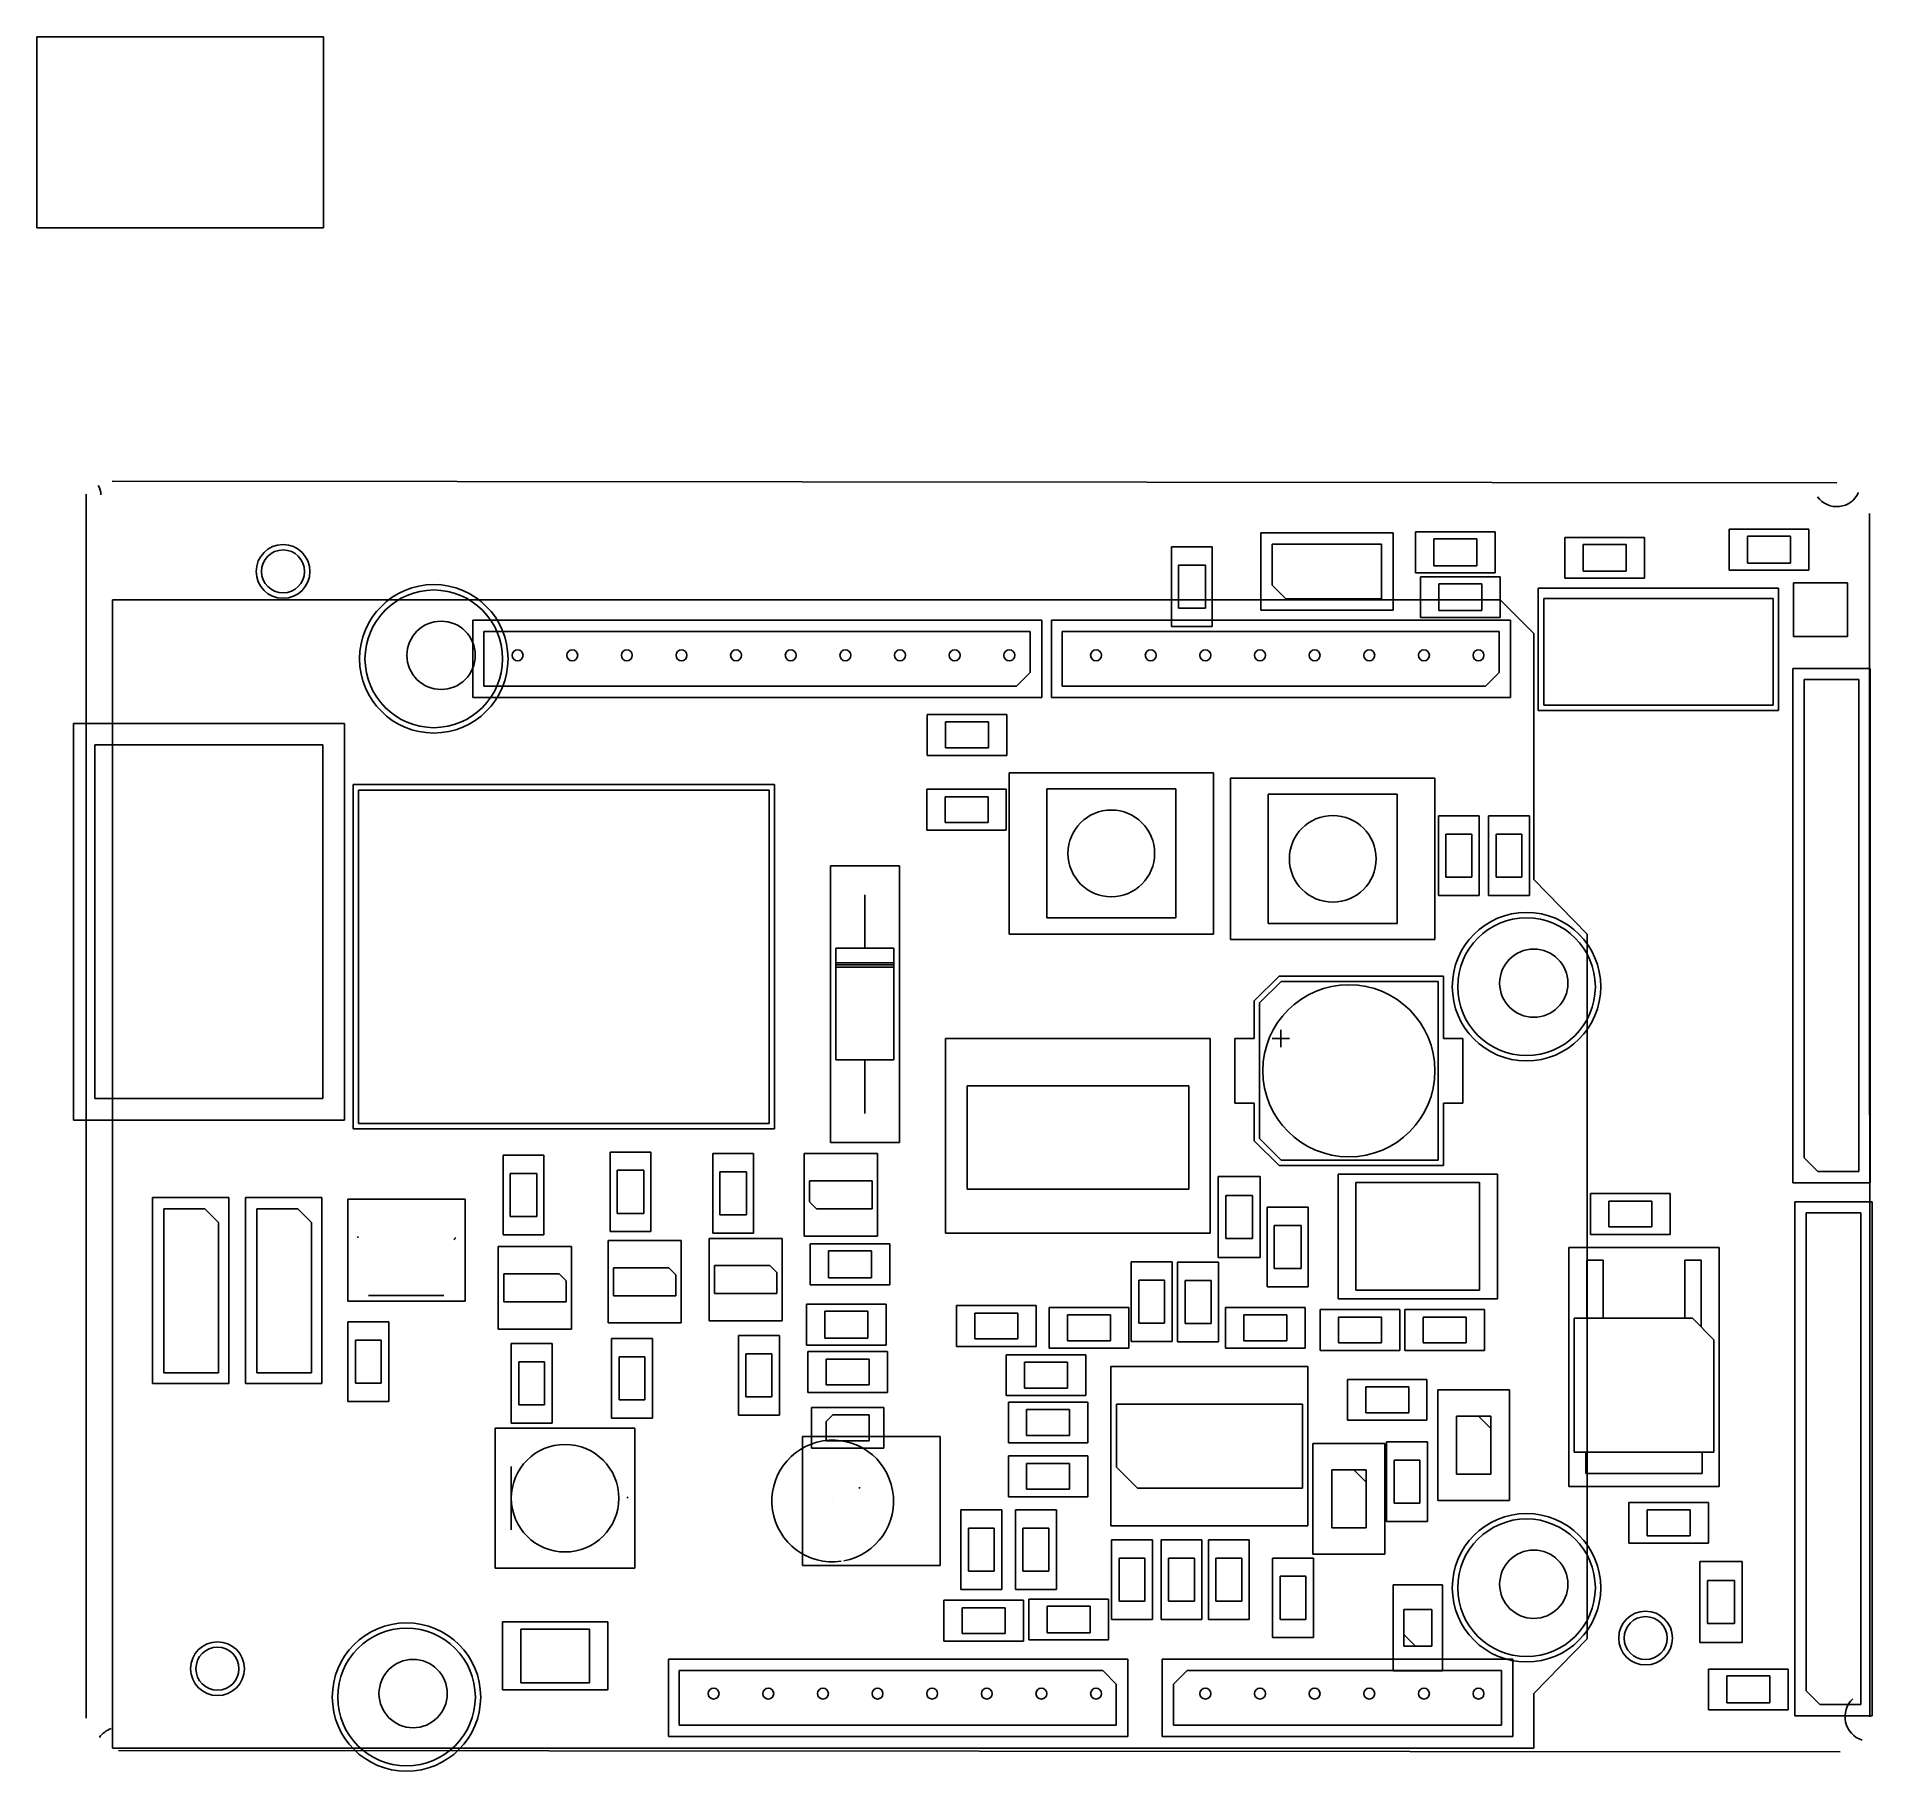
# Model space of a CAD drawing. Header units: metres. Extents: x 34.7 to 120, y -148.9 to -68.3.
import ezdxf

# ---------------------------------------------------------------- set-up
doc = ezdxf.new("R2010")
doc.units = ezdxf.units.M

msp = doc.modelspace()

# ---------------------------------------------------------------- linework, layer by layer
for p, q in [((38.2082, -147.836837), (38.2082, -94.458364)), ((102.713408, -94.458364), (38.2082, -94.458364)), ((104.2782, -96.023156), (102.713408, -94.458364)), ((104.2782, -96.023156), (104.2782, -107.450837)), ((104.2782, -107.450837), (106.7582, -109.990837)), ((106.7582, -109.990837), (106.7582, -142.756837)), ((106.7582, -142.756837), (104.2782, -145.296837)), ((104.2782, -147.836837), (104.2782, -145.296837)), ((104.2782, -147.836837), (38.2082, -147.836837))]:
    msp.add_line(p, q)
for centre, radius in [((53.4782, -97.036837), 1.5875), ((57.0342, -97.036837), 0.254), ((59.5742, -97.036837), 0.254), ((62.1142, -97.036837), 0.254), ((64.6542, -97.036837), 0.254), ((67.1942, -97.036837), 0.254), ((69.7342, -97.036837), 0.254), ((72.2742, -97.036837), 0.254), ((74.8142, -97.036837), 0.254), ((77.3542, -97.036837), 0.254), ((79.8942, -97.036837), 0.254), ((83.9282, -97.036837), 0.254), ((86.4682, -97.036837), 0.254), ((89.0082, -97.036837), 0.254), ((91.5482, -97.036837), 0.254), ((94.0882, -97.036837), 0.254), ((96.6282, -97.036837), 0.254), ((99.1682, -97.036837), 0.254), ((101.7082, -97.036837), 0.254), ((104.2782, -112.276837), 1.5875), ((104.2782, -140.216837), 1.5875), ((52.1782, -145.296837), 1.5875), ((66.1482, -145.296837), 0.254), ((68.6882, -145.296837), 0.254), ((71.2282, -145.296837), 0.254), ((73.7682, -145.296837), 0.254), ((76.3082, -145.296837), 0.254), ((78.8482, -145.296837), 0.254), ((81.3882, -145.296837), 0.254), ((83.9282, -145.296837), 0.254), ((89.0082, -145.296837), 0.254), ((91.5482, -145.296837), 0.254), ((94.0882, -145.296837), 0.254), ((96.6282, -145.296837), 0.254), ((99.1682, -145.296837), 0.254), ((101.7082, -145.296837), 0.254)]:
    msp.add_circle(centre, radius)
at = {"layer": 'BCrtYd', "color": 8}
for p, q in [((34.6782, -68.2826), (48.0132, -68.2826)), ((34.6782, -68.2826), (34.6782, -77.1726)), ((48.0132, -68.2826), (48.0132, -77.1726)), ((34.6782, -77.1726), (48.0132, -77.1726)), ((54.95, -99), (54.95, -95.4)), ((54.95, -95.4), (81.4, -95.4)), ((81.4, -95.4), (81.4, -99)), ((81.85, -99), (81.85, -95.4)), ((81.85, -95.4), (103.2, -95.4)), ((103.2, -95.4), (103.2, -99)), ((116.3132, -121.5568), (116.3132, -97.6568)), ((116.3132, -97.6568), (119.9132, -97.6568)), ((119.9132, -97.6568), (119.9132, -121.5568)), ((81.4, -99), (54.95, -99)), ((103.2, -99), (81.85, -99)), ((119.9132, -121.5568), (116.3132, -121.5568)), ((116.4148, -122.4372), (120.0148, -122.4372)), ((116.4148, -146.3372), (116.4148, -122.4372)), ((120.0148, -122.4372), (120.0148, -146.3372)), ((87, -143.7), (103.3, -143.7)), ((87, -147.3), (87, -143.7)), ((103.3, -143.7), (103.3, -147.3)), ((120.0148, -146.3372), (116.4148, -146.3372)), ((103.3, -147.3), (87, -147.3))]:
    msp.add_line(p, q, dxfattribs=at)
at = {"layer": 'BFab', "color": 6}
for p, q in [((80.87, -95.93), (55.47, -95.93)), ((55.47, -95.93), (55.47, -98.47)), ((80.87, -97.835), (80.87, -95.93)), ((82.35, -95.93), (82.35, -98.47)), ((102.67, -95.93), (82.35, -95.93)), ((102.67, -97.835), (102.67, -95.93)), ((80.235, -98.47), (80.87, -97.835)), ((102.035, -98.47), (102.67, -97.835)), ((55.47, -98.47), (80.235, -98.47)), ((82.35, -98.47), (102.035, -98.47)), ((116.8432, -98.1668), (116.8432, -120.3918)), ((119.3832, -98.1668), (116.8432, -98.1668)), ((119.3832, -121.0268), (119.3832, -98.1668)), ((116.8432, -120.3918), (117.4782, -121.0268)), ((117.4782, -121.0268), (119.3832, -121.0268)), ((116.9448, -122.9472), (116.9448, -145.1722)), ((119.4848, -122.9472), (116.9448, -122.9472)), ((119.4848, -145.8072), (119.4848, -122.9472)), ((88.165, -144.23), (87.53, -144.865)), ((87.53, -144.865), (87.53, -146.77)), ((102.77, -144.23), (88.165, -144.23)), ((102.77, -146.77), (102.77, -144.23)), ((116.9448, -145.1722), (117.5798, -145.8072)), ((117.5798, -145.8072), (119.4848, -145.8072)), ((87.53, -146.77), (102.77, -146.77))]:
    msp.add_line(p, q, dxfattribs=at)
at = {"layer": 'Cmts', "color": 1}
for centre in [(53.14, -97.2), (103.94, -112.44), (103.94, -140.38), (51.87, -145.46)]:
    msp.add_circle(centre, 3.2, dxfattribs=at)
at = {"layer": 'Edge', "color": 2}
for p, q in [((36.9832, -90.6992), (36.9832, -89.5476)), ((118.364, -89.0228), (38.1832, -88.9476)), ((119.898351, -146.374175), (119.8912, -90.4452)), ((36.9832, -146.4476), (36.9832, -90.6992)), ((38.4832, -147.9476), (118.5196, -148))]:
    msp.add_line(p, q, dxfattribs=at)
for centre, radius, start, end in [((36.9832, -89.5476), 0.679493, -2.454027, 35.729173), ((118.364, -89.0228), 1.103408, -143.889235, -23.998035), ((119.898351, -146.374175), 1.149362, -226.844327, -108.324727), ((38.4832, -147.9476), 1.077929, 108.286543, 145.269743)]:
    msp.add_arc(centre, radius, start, end, dxfattribs=at)
at = {"layer": 'FCrtYd', "color": 7}
for p, q in [((98.7848, -91.3028), (102.4848, -91.3028)), ((98.7848, -93.2028), (98.7848, -91.3028)), ((102.4848, -91.3028), (102.4848, -93.2028)), ((113.3676, -91.1716), (117.0676, -91.1716)), ((113.3676, -93.0716), (113.3676, -91.1716)), ((117.0676, -91.1716), (117.0676, -93.0716)), ((87.4332, -95.6976), (87.4332, -91.9976)), ((87.4332, -91.9976), (89.3332, -91.9976)), ((89.3332, -91.9976), (89.3332, -95.6976)), ((91.5908, -91.3418), (91.5908, -94.9418)), ((97.7408, -91.3418), (91.5908, -91.3418)), ((97.7408, -94.9418), (97.7408, -91.3418)), ((105.719, -91.5568), (109.419, -91.5568)), ((105.719, -93.4568), (105.719, -91.5568)), ((109.419, -91.5568), (109.419, -93.4568)), ((102.4848, -93.2028), (98.7848, -93.2028)), ((99.0134, -95.2856), (99.0134, -93.3856)), ((99.0134, -93.3856), (102.7134, -93.3856)), ((102.7134, -93.3856), (102.7134, -95.2856)), ((109.419, -93.4568), (105.719, -93.4568)), ((117.0676, -93.0716), (113.3676, -93.0716)), ((116.3552, -93.6656), (118.8552, -93.6656)), ((116.3552, -93.6656), (116.3552, -96.1656)), ((118.8552, -96.1656), (118.8552, -93.6656)), ((104.4882, -93.9126), (115.6582, -93.9126)), ((104.4882, -99.6026), (104.4882, -93.9126)), ((115.6582, -93.9126), (115.6582, -99.6026)), ((91.5908, -94.9418), (97.7408, -94.9418)), ((102.7134, -95.2856), (99.0134, -95.2856)), ((89.3332, -95.6976), (87.4332, -95.6976)), ((118.8552, -96.1656), (116.3552, -96.1656)), ((76.0772, -101.6864), (76.0772, -99.7864)), ((76.0772, -99.7864), (79.7772, -99.7864)), ((79.7772, -99.7864), (79.7772, -101.6864)), ((115.6582, -99.6026), (104.4882, -99.6026)), ((36.3832, -100.199), (48.9832, -100.199)), ((36.3832, -118.639), (36.3832, -100.199)), ((48.9832, -100.199), (48.9832, -118.639)), ((79.7772, -101.6864), (76.0772, -101.6864)), ((49.3832, -103.0476), (68.9832, -103.0476)), ((49.3832, -119.0476), (49.3832, -103.0476)), ((68.9832, -103.0476), (68.9832, -119.0476)), ((79.886, -102.494), (80.136, -102.494)), ((79.886, -102.744), (79.886, -102.494)), ((79.886, -109.744), (79.886, -102.744)), ((80.136, -102.494), (89.136, -102.494)), ((89.136, -102.494), (89.386, -102.494)), ((89.386, -102.494), (89.386, -102.744)), ((89.386, -102.744), (89.386, -109.744)), ((90.1832, -102.9976), (90.1832, -102.7476)), ((90.1832, -102.7476), (90.4332, -102.7476)), ((90.1832, -109.9976), (90.1832, -102.9976)), ((90.4332, -102.7476), (99.4332, -102.7476)), ((99.4332, -102.7476), (99.6832, -102.7476)), ((99.6832, -102.7476), (99.6832, -102.9976)), ((99.6832, -102.9976), (99.6832, -109.9976)), ((76.055, -105.162), (76.055, -103.262)), ((76.055, -103.262), (79.755, -103.262)), ((79.755, -103.262), (79.755, -105.162)), ((99.8404, -104.4956), (101.7404, -104.4956)), ((99.8404, -108.1956), (99.8404, -104.4956)), ((101.7404, -104.4956), (101.7404, -108.1956)), ((102.174, -104.4998), (104.074, -104.4998)), ((102.174, -108.1998), (102.174, -104.4998)), ((104.074, -104.4998), (104.074, -108.1998)), ((79.755, -105.162), (76.055, -105.162)), ((74.7832, -106.8176), (71.5832, -106.8176)), ((71.5832, -106.8176), (71.5832, -119.6776)), ((74.7832, -119.6776), (74.7832, -106.8176)), ((101.7404, -108.1956), (99.8404, -108.1956)), ((104.074, -108.1998), (102.174, -108.1998)), ((79.886, -109.744), (79.886, -109.994)), ((79.886, -109.994), (80.136, -109.994)), ((89.136, -109.994), (80.136, -109.994)), ((89.136, -109.994), (89.386, -109.994)), ((89.386, -109.994), (89.386, -109.744)), ((90.1832, -109.9976), (90.1832, -110.2476)), ((99.6832, -110.2476), (99.6832, -109.9976)), ((90.1832, -110.2476), (90.4332, -110.2476)), ((99.4332, -110.2476), (90.4332, -110.2476)), ((99.4332, -110.2476), (99.6832, -110.2476)), ((91.2832, -113.0976), (92.4332, -111.9476)), ((92.4332, -111.9476), (100.0832, -111.9476)), ((100.0832, -111.9476), (100.0832, -114.8476)), ((91.2832, -113.0976), (91.2832, -114.8476)), ((76.9332, -114.8476), (89.2332, -114.8476)), ((76.9332, -123.8976), (76.9332, -114.8476)), ((89.2332, -114.8476), (89.2332, -123.8976)), ((90.3832, -114.8476), (90.3832, -117.8476)), ((91.2832, -114.8476), (90.3832, -114.8476)), ((100.0832, -114.8476), (100.9832, -114.8476)), ((100.9832, -114.8476), (100.9832, -117.8476)), ((90.3832, -117.8476), (91.2832, -117.8476)), ((91.2832, -117.8476), (91.2832, -119.5976)), ((100.9832, -117.8476), (100.0832, -117.8476)), ((100.0832, -117.8476), (100.0832, -120.7476)), ((48.9832, -118.639), (36.3832, -118.639)), ((68.9832, -119.0476), (49.3832, -119.0476)), ((56.360628, -123.967469), (56.360628, -120.267469)), ((56.360628, -120.267469), (58.260628, -120.267469)), ((58.260628, -120.267469), (58.260628, -123.967469)), ((61.334, -123.826), (61.334, -120.126)), ((61.334, -120.126), (63.234, -120.126)), ((63.234, -120.126), (63.234, -123.826)), ((66.1092, -123.8928), (66.1092, -120.1928)), ((66.1092, -120.1928), (68.0092, -120.1928)), ((68.0092, -120.1928), (68.0092, -123.8928)), ((70.363, -120.199), (70.363, -124.039)), ((73.763, -120.199), (70.363, -120.199)), ((71.5832, -119.6776), (74.7832, -119.6776)), ((73.763, -124.039), (73.763, -120.199)), ((91.2832, -119.5976), (92.4332, -120.7476)), ((92.4332, -120.7476), (100.0832, -120.7476)), ((95.1832, -121.1476), (102.5832, -121.1476)), ((95.1832, -126.9476), (95.1832, -121.1476)), ((102.5832, -121.1476), (102.5832, -126.9476)), ((89.6032, -125.0276), (89.6032, -121.2676)), ((89.6032, -121.2676), (91.5632, -121.2676)), ((91.5632, -121.2676), (91.5632, -125.0276)), ((40.062, -130.889), (40.062, -122.239)), ((40.062, -122.239), (43.612, -122.239)), ((43.612, -122.239), (43.612, -130.889)), ((44.38, -122.239), (47.93, -122.239)), ((44.38, -130.889), (44.38, -122.239)), ((47.93, -122.239), (47.93, -130.889)), ((49.14, -122.31), (54.6, -122.31)), ((49.14, -122.31), (49.14, -127.05)), ((54.6, -127.05), (54.6, -122.31)), ((91.887, -122.6862), (93.787, -122.6862)), ((91.887, -126.3862), (91.887, -122.6862)), ((93.787, -122.6862), (93.787, -126.3862)), ((106.916, -123.958), (106.916, -122.058)), ((106.916, -122.058), (110.616, -122.058)), ((110.616, -122.058), (110.616, -123.958)), ((59.539, -124.517), (56.139, -124.517)), ((56.139, -124.517), (56.139, -128.357)), ((58.260628, -123.967469), (56.360628, -123.967469)), ((59.539, -128.357), (59.539, -124.517)), ((64.639372, -124.232531), (61.239372, -124.232531)), ((61.239372, -124.232531), (61.239372, -128.072531)), ((63.234, -123.826), (61.334, -123.826)), ((64.639372, -128.072531), (64.639372, -124.232531)), ((65.938372, -124.137531), (65.938372, -127.977531)), ((69.338372, -124.137531), (65.938372, -124.137531)), ((68.0092, -123.8928), (66.1092, -123.8928)), ((69.338372, -127.977531), (69.338372, -124.137531)), ((70.363, -124.039), (73.763, -124.039)), ((70.6332, -124.3976), (74.3332, -124.3976)), ((70.6332, -126.2976), (70.6332, -124.3976)), ((74.3332, -124.3976), (74.3332, -126.2976)), ((89.2332, -123.8976), (76.9332, -123.8976)), ((105.901, -124.57), (105.901, -135.67)), ((112.901, -124.57), (105.901, -124.57)), ((110.616, -123.958), (106.916, -123.958)), ((112.901, -135.67), (112.901, -124.57)), ((85.5624, -128.9352), (85.5624, -125.2352)), ((85.5624, -125.2352), (87.4624, -125.2352)), ((87.4624, -125.2352), (87.4624, -128.9352)), ((87.7214, -125.2516), (89.6214, -125.2516)), ((87.7214, -128.9516), (87.7214, -125.2516)), ((91.5632, -125.0276), (89.6032, -125.0276)), ((89.6214, -125.2516), (89.6214, -128.9516)), ((74.3332, -126.2976), (70.6332, -126.2976)), ((54.6, -127.05), (49.14, -127.05)), ((93.787, -126.3862), (91.887, -126.3862)), ((102.5832, -126.9476), (95.1832, -126.9476)), ((65.938372, -127.977531), (69.338372, -127.977531)), ((70.467, -127.1976), (74.167, -127.1976)), ((70.467, -129.0976), (70.467, -127.1976)), ((74.167, -127.1976), (74.167, -129.0976)), ((77.443008, -127.265), (81.143008, -127.265)), ((77.443008, -129.165), (77.443008, -127.265)), ((81.143008, -127.265), (81.143008, -129.165)), ((81.75001, -127.349999), (85.45001, -127.349999)), ((81.75001, -129.249999), (81.75001, -127.349999)), ((85.45001, -127.349999), (85.45001, -129.249999)), ((89.949994, -129.249999), (89.949994, -127.349999)), ((89.949994, -127.349999), (93.649994, -127.349999)), ((93.649994, -127.349999), (93.649994, -129.249999)), ((94.35001, -127.450001), (98.05001, -127.450001)), ((94.35001, -129.350001), (94.35001, -127.450001)), ((98.05001, -127.450001), (98.05001, -129.350001)), ((98.28, -129.350001), (98.28, -127.450001)), ((98.28, -127.450001), (101.98, -127.450001)), ((101.98, -127.450001), (101.98, -129.350001)), ((49.142, -131.724999), (49.142, -128.024999)), ((49.142, -128.024999), (51.042, -128.024999)), ((51.042, -128.024999), (51.042, -131.724999)), ((56.139, -128.357), (59.539, -128.357)), ((61.239372, -128.072531), (64.639372, -128.072531)), ((61.399001, -132.496001), (61.399001, -128.796001)), ((61.399001, -128.796001), (63.299001, -128.796001)), ((63.299001, -128.796001), (63.299001, -132.496001)), ((67.303, -132.351), (67.303, -128.651)), ((67.303, -128.651), (69.203, -128.651)), ((69.203, -128.651), (69.203, -132.351)), ((56.741629, -129.030469), (58.641629, -129.030469)), ((56.741629, -132.730469), (56.741629, -129.030469)), ((58.641629, -129.030469), (58.641629, -132.730469)), ((74.167, -129.0976), (70.467, -129.0976)), ((70.5332, -129.3976), (74.2332, -129.3976)), ((70.5332, -131.2976), (70.5332, -129.3976)), ((74.2332, -129.3976), (74.2332, -131.2976)), ((81.143008, -129.165), (77.443008, -129.165)), ((79.749989, -129.549999), (83.449989, -129.549999)), ((79.749989, -131.449999), (79.749989, -129.549999)), ((85.45001, -129.249999), (81.75001, -129.249999)), ((83.449989, -129.549999), (83.449989, -131.449999)), ((87.4624, -128.9352), (85.5624, -128.9352)), ((89.6214, -128.9516), (87.7214, -128.9516)), ((93.649994, -129.249999), (89.949994, -129.249999)), ((98.05001, -129.350001), (94.35001, -129.350001)), ((101.98, -129.350001), (98.28, -129.350001)), ((84.62, -130.1), (84.62, -137.5)), ((93.78, -130.1), (84.62, -130.1)), ((93.78, -137.5), (93.78, -130.1)), ((43.612, -130.889), (40.062, -130.889)), ((47.93, -130.889), (44.38, -130.889)), ((74.2332, -131.2976), (70.5332, -131.2976)), ((95.613, -130.694), (99.313, -130.694)), ((95.613, -132.594), (95.613, -130.694)), ((99.313, -130.694), (99.313, -132.594)), ((99.8132, -131.1726), (103.1532, -131.1726)), ((99.8132, -136.3226), (99.8132, -131.1726)), ((103.1532, -131.1726), (103.1532, -136.3226)), ((51.042, -131.724999), (49.142, -131.724999)), ((70.7032, -131.9976), (74.0632, -131.9976)), ((70.7032, -133.8976), (70.7032, -131.9976)), ((74.0632, -131.9976), (74.0632, -133.8976)), ((83.449989, -131.449999), (79.749989, -131.449999)), ((79.849989, -131.75), (83.549989, -131.75)), ((79.849989, -133.65), (79.849989, -131.75)), ((83.549989, -131.75), (83.549989, -133.65)), ((62.486, -132.966), (55.986, -132.966)), ((55.986, -132.966), (55.986, -139.466)), ((58.641629, -132.730469), (56.741629, -132.730469)), ((63.299001, -132.496001), (61.399001, -132.496001)), ((62.486, -139.466), (62.486, -132.966)), ((69.203, -132.351), (67.303, -132.351)), ((99.313, -132.594), (95.613, -132.594)), ((70.2832, -139.3476), (70.2832, -133.3476)), ((70.2832, -133.3476), (76.6832, -133.3476)), ((74.0632, -133.8976), (70.7032, -133.8976)), ((76.6832, -133.3476), (76.6832, -139.3476)), ((83.549989, -133.65), (79.849989, -133.65)), ((94.0132, -138.8226), (94.0132, -133.6726)), ((94.0132, -133.6726), (97.3532, -133.6726)), ((97.3532, -133.6726), (97.3532, -138.8226)), ((97.4332, -133.604), (99.3332, -133.604)), ((97.4332, -137.304), (97.4332, -133.604)), ((99.3332, -133.604), (99.3332, -137.304)), ((79.849989, -134.25), (83.549989, -134.25)), ((79.849989, -136.15), (79.849989, -134.25)), ((83.549989, -134.25), (83.549989, -136.15)), ((105.901, -135.67), (112.901, -135.67)), ((83.549989, -136.15), (79.849989, -136.15)), ((103.1532, -136.3226), (99.8132, -136.3226)), ((108.694, -136.409), (112.394, -136.409)), ((108.694, -138.309), (108.694, -136.409)), ((112.394, -136.409), (112.394, -138.309)), ((77.6408, -136.7536), (79.5408, -136.7536)), ((77.6408, -140.4536), (77.6408, -136.7536)), ((79.5408, -136.7536), (79.5408, -140.4536)), ((80.1808, -140.4536), (80.1808, -136.7536)), ((80.1808, -136.7536), (82.0808, -136.7536)), ((82.0808, -136.7536), (82.0808, -140.4536)), ((99.3332, -137.304), (97.4332, -137.304)), ((84.62, -137.5), (93.78, -137.5)), ((84.650006, -138.150001), (86.550006, -138.150001)), ((84.650006, -141.850001), (84.650006, -138.150001)), ((86.550006, -138.150001), (86.550006, -141.850001)), ((86.95, -138.15), (88.85, -138.15)), ((86.95, -141.85), (86.95, -138.15)), ((88.85, -138.15), (88.85, -141.85)), ((89.149997, -141.850001), (89.149997, -138.150001)), ((89.149997, -138.150001), (91.049997, -138.150001)), ((91.049997, -138.150001), (91.049997, -141.850001)), ((92.1332, -142.6976), (92.1332, -138.9976)), ((92.1332, -138.9976), (94.0332, -138.9976)), ((97.3532, -138.8226), (94.0132, -138.8226)), ((94.0332, -138.9976), (94.0332, -142.6976)), ((112.394, -138.309), (108.694, -138.309)), ((55.986, -139.466), (62.486, -139.466)), ((76.6832, -139.3476), (70.2832, -139.3476)), ((112.0024, -139.162), (113.9624, -139.162)), ((112.0024, -142.922), (112.0024, -139.162)), ((113.9624, -139.162), (113.9624, -142.922)), ((79.5408, -140.4536), (77.6408, -140.4536)), ((82.0808, -140.4536), (80.1808, -140.4536)), ((97.7332, -140.2476), (100.0332, -140.2476)), ((97.7332, -144.2476), (97.7332, -140.2476)), ((100.0332, -140.2476), (100.0332, -144.2476)), ((76.851392, -142.8556), (76.851392, -140.9556)), ((76.851392, -140.9556), (80.551392, -140.9556)), ((80.551392, -140.9556), (80.551392, -142.8556)), ((80.8048, -142.8048), (80.8048, -140.9048)), ((80.8048, -140.9048), (84.5048, -140.9048)), ((84.5048, -140.9048), (84.5048, -142.8048)), ((56.3332, -141.9676), (61.2332, -141.9676)), ((56.3332, -145.1276), (56.3332, -141.9676)), ((61.2332, -141.9676), (61.2332, -145.1276)), ((86.550006, -141.850001), (84.650006, -141.850001)), ((88.85, -141.85), (86.95, -141.85)), ((91.049997, -141.850001), (89.149997, -141.850001)), ((80.551392, -142.8556), (76.851392, -142.8556)), ((84.5048, -142.8048), (80.8048, -142.8048)), ((94.0332, -142.6976), (92.1332, -142.6976)), ((113.9624, -142.922), (112.0024, -142.922)), ((64.05, -143.7), (64.05, -147.3)), ((85.4, -143.7), (64.05, -143.7)), ((85.4, -147.3), (85.4, -143.7)), ((112.4024, -146.056), (112.4024, -144.156)), ((112.4024, -144.156), (116.1024, -144.156)), ((116.1024, -144.156), (116.1024, -146.056)), ((100.0332, -144.2476), (97.7332, -144.2476)), ((61.2332, -145.1276), (56.3332, -145.1276)), ((116.1024, -146.056), (112.4024, -146.056)), ((64.05, -147.3), (85.4, -147.3))]:
    msp.add_line(p, q, dxfattribs=at)
for centre, radius in [((46.1296, -93.1376), 1.25), ((53.14, -97.2), 3.45), ((103.94, -112.44), 3.45), ((103.94, -140.38), 3.45), ((109.4772, -142.7184), 1.25), ((51.87, -145.46), 3.45), ((43.0816, -144.1408), 1.25)]:
    msp.add_circle(centre, radius, dxfattribs=at)
at = {"layer": 'FFab', "color": 5}
for p, q in [((92.1208, -91.8718), (97.2008, -91.8718)), ((92.1208, -93.7768), (92.1208, -91.8718)), ((97.2008, -91.8718), (97.2008, -94.4118)), ((99.6348, -92.8778), (99.6348, -91.6278)), ((99.6348, -91.6278), (101.6348, -91.6278)), ((101.6348, -91.6278), (101.6348, -92.8778)), ((106.569, -91.8818), (108.569, -91.8818)), ((106.569, -93.1318), (106.569, -91.8818)), ((108.569, -91.8818), (108.569, -93.1318)), ((114.2176, -91.4966), (116.2176, -91.4966)), ((114.2176, -92.7466), (114.2176, -91.4966)), ((116.2176, -91.4966), (116.2176, -92.7466)), ((87.7582, -94.8476), (87.7582, -92.8476)), ((87.7582, -92.8476), (89.0082, -92.8476)), ((89.0082, -92.8476), (89.0082, -94.8476)), ((101.6348, -92.8778), (99.6348, -92.8778)), ((116.2176, -92.7466), (114.2176, -92.7466)), ((92.7558, -94.4118), (92.1208, -93.7768)), ((99.8634, -93.7106), (101.8634, -93.7106)), ((99.8634, -94.9606), (99.8634, -93.7106)), ((101.8634, -93.7106), (101.8634, -94.9606)), ((108.569, -93.1318), (106.569, -93.1318)), ((97.2008, -94.4118), (92.7558, -94.4118)), ((104.7382, -94.4026), (115.4082, -94.4026)), ((104.7382, -99.3526), (104.7382, -94.4026)), ((115.4082, -94.4026), (115.4082, -99.3526)), ((89.0082, -94.8476), (87.7582, -94.8476)), ((101.8634, -94.9606), (99.8634, -94.9606)), ((115.4082, -99.3526), (104.7382, -99.3526)), ((76.9272, -100.1364), (78.9272, -100.1364)), ((76.9272, -101.3364), (76.9272, -100.1364)), ((78.9272, -100.1364), (78.9272, -101.3364)), ((37.3832, -117.639), (37.3832, -101.199)), ((37.3832, -101.199), (47.9832, -101.199)), ((47.9832, -101.199), (47.9832, -117.639)), ((78.9272, -101.3364), (76.9272, -101.3364)), ((81.636, -109.244), (81.636, -103.244)), ((81.636, -103.244), (84.636, -103.244)), ((84.636, -103.244), (87.636, -103.244)), ((87.636, -103.244), (87.636, -109.244)), ((49.6332, -103.2976), (68.7332, -103.2976)), ((49.6332, -118.7976), (49.6332, -103.2976)), ((68.7332, -103.2976), (68.7332, -118.7976)), ((76.905, -103.612), (78.905, -103.612)), ((76.905, -104.812), (76.905, -103.612)), ((78.905, -103.612), (78.905, -104.812)), ((91.9332, -103.4976), (94.9332, -103.4976)), ((91.9332, -109.4976), (91.9332, -103.4976)), ((94.9332, -103.4976), (97.9332, -103.4976)), ((97.9332, -103.4976), (97.9332, -109.4976)), ((78.905, -104.812), (76.905, -104.812)), ((100.1904, -105.3456), (101.3904, -105.3456)), ((100.1904, -107.3456), (100.1904, -105.3456)), ((101.3904, -105.3456), (101.3904, -107.3456)), ((102.524, -105.3498), (103.724, -105.3498)), ((102.524, -107.3498), (102.524, -105.3498)), ((103.724, -105.3498), (103.724, -107.3498)), ((101.3904, -107.3456), (100.1904, -107.3456)), ((103.724, -107.3498), (102.524, -107.3498)), ((73.1832, -108.1676), (73.1832, -110.6476)), ((87.636, -109.244), (81.636, -109.244)), ((97.9332, -109.4976), (91.9332, -109.4976)), ((74.5332, -110.6476), (71.8332, -110.6476)), ((71.8332, -110.6476), (71.8332, -115.8476)), ((74.5332, -115.8476), (74.5332, -110.6476)), ((74.5332, -111.3276), (71.8332, -111.3276)), ((74.5332, -111.4276), (71.8332, -111.4276)), ((74.5332, -111.5276), (71.8332, -111.5276)), ((91.5332, -113.1976), (92.5332, -112.1976)), ((92.5332, -112.1976), (99.8332, -112.1976)), ((99.8332, -112.1976), (99.8332, -120.4976)), ((91.5332, -113.1976), (91.5332, -119.4976)), ((92.120922, -114.8476), (92.920922, -114.8476)), ((92.520922, -114.4476), (92.520922, -115.2476)), ((71.8332, -115.8476), (74.5332, -115.8476)), ((73.1832, -118.3276), (73.1832, -115.8476)), ((47.9832, -117.639), (37.3832, -117.639)), ((88.2332, -117.0476), (77.9332, -117.0476)), ((77.9332, -117.0476), (77.9332, -121.8476)), ((88.2332, -121.8476), (88.2332, -117.0476)), ((68.7332, -118.7976), (49.6332, -118.7976)), ((91.5332, -119.4976), (92.5332, -120.4976)), ((56.685628, -121.117469), (57.935628, -121.117469)), ((56.685628, -123.117469), (56.685628, -121.117469)), ((57.935628, -121.117469), (57.935628, -123.117469)), ((61.659, -120.976), (62.909, -120.976)), ((61.659, -122.976), (61.659, -120.976)), ((62.909, -120.976), (62.909, -122.976)), ((66.4342, -123.0428), (66.4342, -121.0428)), ((66.4342, -121.0428), (67.6842, -121.0428)), ((67.6842, -121.0428), (67.6842, -123.0428)), ((92.5332, -120.4976), (99.8332, -120.4976)), ((70.613, -122.444), (70.613, -121.469)), ((70.613, -121.469), (73.513, -121.469)), ((73.513, -121.469), (73.513, -122.769)), ((77.9332, -121.8476), (88.2332, -121.8476)), ((96.0082, -121.5476), (101.7582, -121.5476)), ((96.0082, -126.5476), (96.0082, -121.5476)), ((101.7582, -121.5476), (101.7582, -126.5476)), ((40.592, -122.769), (42.497, -122.769)), ((40.592, -130.389), (40.592, -122.769)), ((42.497, -122.769), (43.132, -123.404)), ((44.91, -122.769), (46.815, -122.769)), ((44.91, -130.389), (44.91, -122.769)), ((46.815, -122.769), (47.45, -123.404)), ((70.938, -122.769), (70.613, -122.444)), ((73.513, -122.769), (70.938, -122.769)), ((89.9582, -124.1476), (89.9582, -122.1476)), ((89.9582, -122.1476), (91.2082, -122.1476)), ((91.2082, -122.1476), (91.2082, -124.1476)), ((107.766, -122.408), (109.766, -122.408)), ((107.766, -123.608), (107.766, -122.408)), ((109.766, -122.408), (109.766, -123.608)), ((43.132, -123.404), (43.132, -130.389)), ((47.45, -123.404), (47.45, -130.389)), ((57.935628, -123.117469), (56.685628, -123.117469)), ((62.909, -122.976), (61.659, -122.976)), ((67.6842, -123.0428), (66.4342, -123.0428)), ((92.212, -123.5362), (93.462, -123.5362)), ((92.212, -125.5362), (92.212, -123.5362)), ((93.462, -123.5362), (93.462, -125.5362)), ((109.766, -123.608), (107.766, -123.608)), ((91.2082, -124.1476), (89.9582, -124.1476)), ((66.188372, -125.407531), (68.763372, -125.407531)), ((66.188372, -126.707531), (66.188372, -125.407531)), ((68.763372, -125.407531), (69.088372, -125.732531)), ((71.4832, -124.7226), (73.4832, -124.7226)), ((71.4832, -125.9726), (71.4832, -124.7226)), ((73.4832, -124.7226), (73.4832, -125.9726)), ((107.496, -125.15), (106.746, -125.15)), ((106.746, -125.15), (106.746, -127.85)), ((107.496, -127.85), (107.496, -125.15)), ((111.306, -125.15), (111.306, -127.85)), ((112.056, -125.15), (111.306, -125.15)), ((112.056, -128.255), (112.056, -125.15)), ((56.389, -125.787), (58.964, -125.787)), ((56.389, -127.087), (56.389, -125.787)), ((58.964, -125.787), (59.289, -126.112)), ((59.289, -126.112), (59.289, -127.087)), ((61.489372, -126.802531), (61.489372, -125.502531)), ((61.489372, -125.502531), (64.064372, -125.502531)), ((64.064372, -125.502531), (64.389372, -125.827531)), ((64.389372, -125.827531), (64.389372, -126.802531)), ((69.088372, -125.732531), (69.088372, -126.707531)), ((73.4832, -125.9726), (71.4832, -125.9726)), ((85.9124, -128.0852), (85.9124, -126.0852)), ((85.9124, -126.0852), (87.1124, -126.0852)), ((87.1124, -126.0852), (87.1124, -128.0852)), ((88.0714, -128.1016), (88.0714, -126.1016)), ((88.0714, -126.1016), (89.2714, -126.1016)), ((89.2714, -126.1016), (89.2714, -128.1016)), ((93.462, -125.5362), (92.212, -125.5362)), ((50.1, -126.79), (53.6, -126.79)), ((59.289, -127.087), (56.389, -127.087)), ((64.389372, -126.802531), (61.489372, -126.802531)), ((69.088372, -126.707531), (66.188372, -126.707531)), ((101.7582, -126.5476), (96.0082, -126.5476)), ((71.317, -128.7726), (71.317, -127.5226)), ((71.317, -127.5226), (73.317, -127.5226)), ((73.317, -127.5226), (73.317, -128.7726)), ((78.293008, -127.615), (80.293008, -127.615)), ((78.293008, -128.815), (78.293008, -127.615)), ((80.293008, -127.615), (80.293008, -128.815)), ((82.60001, -127.699999), (84.60001, -127.699999)), ((82.60001, -128.899999), (82.60001, -127.699999)), ((84.60001, -127.699999), (84.60001, -128.899999)), ((90.799994, -128.899999), (90.799994, -127.699999)), ((90.799994, -127.699999), (92.799994, -127.699999)), ((92.799994, -127.699999), (92.799994, -128.899999)), ((95.20001, -127.800001), (97.20001, -127.800001)), ((95.20001, -129.000001), (95.20001, -127.800001)), ((97.20001, -127.800001), (97.20001, -129.000001)), ((99.13, -129.000001), (99.13, -127.800001)), ((99.13, -127.800001), (101.13, -127.800001)), ((101.13, -127.800001), (101.13, -129.000001)), ((106.151, -127.85), (111.651, -127.85)), ((106.151, -134.07), (106.151, -127.85)), ((111.651, -127.85), (112.651, -128.85)), ((73.317, -128.7726), (71.317, -128.7726)), ((80.293008, -128.815), (78.293008, -128.815)), ((87.1124, -128.0852), (85.9124, -128.0852)), ((89.2714, -128.1016), (88.0714, -128.1016)), ((112.651, -128.85), (112.651, -134.07)), ((49.492, -130.874999), (49.492, -128.874999)), ((49.492, -128.874999), (50.692, -128.874999)), ((50.692, -128.874999), (50.692, -130.874999)), ((61.749001, -131.646001), (61.749001, -129.646001)), ((61.749001, -129.646001), (62.949001, -129.646001)), ((62.949001, -129.646001), (62.949001, -131.646001)), ((67.653, -131.501), (67.653, -129.501)), ((67.653, -129.501), (68.853, -129.501)), ((68.853, -129.501), (68.853, -131.501)), ((84.60001, -128.899999), (82.60001, -128.899999)), ((92.799994, -128.899999), (90.799994, -128.899999)), ((97.20001, -129.000001), (95.20001, -129.000001)), ((101.13, -129.000001), (99.13, -129.000001)), ((43.132, -130.389), (40.592, -130.389)), ((47.45, -130.389), (44.91, -130.389)), ((57.091629, -129.880469), (58.291629, -129.880469)), ((57.091629, -131.880469), (57.091629, -129.880469)), ((58.291629, -129.880469), (58.291629, -131.880469)), ((71.3832, -129.7476), (73.3832, -129.7476)), ((71.3832, -130.9476), (71.3832, -129.7476)), ((73.3832, -129.7476), (73.3832, -130.9476)), ((80.599989, -129.899999), (82.599989, -129.899999)), ((80.599989, -131.099999), (80.599989, -129.899999)), ((82.599989, -129.899999), (82.599989, -131.099999)), ((50.692, -130.874999), (49.492, -130.874999)), ((73.3832, -130.9476), (71.3832, -130.9476)), ((82.599989, -131.099999), (80.599989, -131.099999)), ((96.463, -131.044), (98.463, -131.044)), ((96.463, -132.244), (96.463, -131.044)), ((98.463, -131.044), (98.463, -132.244)), ((58.291629, -131.880469), (57.091629, -131.880469)), ((62.949001, -131.646001), (61.749001, -131.646001)), ((68.853, -131.501), (67.653, -131.501)), ((80.699989, -132.1), (82.699989, -132.1)), ((80.699989, -133.3), (80.699989, -132.1)), ((82.699989, -132.1), (82.699989, -133.3)), ((84.875, -134.775), (84.875, -131.85)), ((84.875, -131.85), (93.525, -131.85)), ((93.525, -131.85), (93.525, -135.75)), ((98.463, -132.244), (96.463, -132.244)), ((71.6832, -132.3476), (71.3832, -132.6476)), ((71.3832, -132.6476), (71.3832, -133.5476)), ((73.3832, -132.3476), (71.6832, -132.3476)), ((73.3832, -133.5476), (73.3832, -132.3476)), ((100.6832, -132.4026), (102.2832, -132.4026)), ((100.6832, -135.0926), (100.6832, -132.4026)), ((101.7082, -132.4026), (102.2832, -132.9776)), ((102.2832, -132.4026), (102.2832, -135.0926)), ((71.3832, -133.5476), (73.3832, -133.5476)), ((82.699989, -133.3), (80.699989, -133.3)), ((56.741, -134.746306), (56.741, -137.685694)), ((80.699989, -135.8), (80.699989, -134.6)), ((80.699989, -134.6), (82.699989, -134.6)), ((82.699989, -134.6), (82.699989, -135.8)), ((85.85, -135.75), (84.875, -134.775)), ((97.7832, -136.454), (97.7832, -134.454)), ((97.7832, -134.454), (98.9832, -134.454)), ((98.9832, -134.454), (98.9832, -136.454)), ((112.651, -134.07), (106.151, -134.07)), ((106.701, -135.07), (106.701, -134.07)), ((112.101, -134.07), (112.101, -135.07)), ((94.8832, -134.9026), (96.4832, -134.9026)), ((94.8832, -137.5926), (94.8832, -134.9026)), ((95.9082, -134.9026), (96.4832, -135.4776)), ((96.4832, -134.9026), (96.4832, -137.5926)), ((102.2832, -135.0926), (100.6832, -135.0926)), ((112.101, -135.07), (106.701, -135.07)), ((71.6832, -136.3476), (71.6832, -136.3476)), ((75.6832, -136.3476), (75.6832, -136.3476)), ((82.699989, -135.8), (80.699989, -135.8)), ((93.525, -135.75), (85.85, -135.75)), ((98.9832, -136.454), (97.7832, -136.454)), ((109.544, -136.759), (111.544, -136.759)), ((109.544, -137.959), (109.544, -136.759)), ((111.544, -136.759), (111.544, -137.959)), ((77.9908, -137.6036), (79.1908, -137.6036)), ((77.9908, -139.6036), (77.9908, -137.6036)), ((79.1908, -137.6036), (79.1908, -139.6036)), ((80.5308, -137.6036), (81.7308, -137.6036)), ((80.5308, -139.6036), (80.5308, -137.6036)), ((81.7308, -137.6036), (81.7308, -139.6036)), ((96.4832, -137.5926), (94.8832, -137.5926)), ((111.544, -137.959), (109.544, -137.959)), ((85.000006, -141.000001), (85.000006, -139.000001)), ((85.000006, -139.000001), (86.200006, -139.000001)), ((86.200006, -139.000001), (86.200006, -141.000001)), ((87.3, -141), (87.3, -139)), ((87.3, -139), (88.5, -139)), ((88.5, -139), (88.5, -141)), ((89.499997, -141.000001), (89.499997, -139.000001)), ((89.499997, -139.000001), (90.699997, -139.000001)), ((90.699997, -139.000001), (90.699997, -141.000001)), ((79.1908, -139.6036), (77.9908, -139.6036)), ((81.7308, -139.6036), (80.5308, -139.6036)), ((92.4832, -141.8476), (92.4832, -139.8476)), ((92.4832, -139.8476), (93.6832, -139.8476)), ((93.6832, -139.8476), (93.6832, -141.8476)), ((112.3574, -140.042), (113.6074, -140.042)), ((112.3574, -142.042), (112.3574, -140.042)), ((113.6074, -140.042), (113.6074, -142.042)), ((77.701392, -141.3056), (79.701392, -141.3056)), ((77.701392, -142.5056), (77.701392, -141.3056)), ((79.701392, -141.3056), (79.701392, -142.5056)), ((81.6548, -141.2298), (83.6548, -141.2298)), ((81.6548, -142.4798), (81.6548, -141.2298)), ((83.6548, -141.2298), (83.6548, -142.4798)), ((86.200006, -141.000001), (85.000006, -141.000001)), ((88.5, -141), (87.3, -141)), ((90.699997, -141.000001), (89.499997, -141.000001)), ((98.2332, -141.3976), (99.5332, -141.3976)), ((98.2332, -143.0976), (98.2332, -141.3976)), ((99.5332, -141.3976), (99.5332, -143.0976)), ((57.1832, -144.7976), (57.1832, -142.2976)), ((57.1832, -142.2976), (60.3832, -142.2976)), ((60.3832, -142.2976), (60.3832, -144.7976)), ((79.701392, -142.5056), (77.701392, -142.5056)), ((83.6548, -142.4798), (81.6548, -142.4798)), ((93.6832, -141.8476), (92.4832, -141.8476)), ((113.6074, -142.042), (112.3574, -142.042)), ((98.7832, -143.0976), (98.2332, -142.5476)), ((99.5332, -143.0976), (98.2332, -143.0976)), ((60.3832, -144.7976), (57.1832, -144.7976)), ((64.55, -146.77), (64.55, -144.23)), ((64.55, -144.23), (84.235, -144.23)), ((84.235, -144.23), (84.87, -144.865)), ((84.87, -144.865), (84.87, -146.77)), ((113.2524, -144.481), (115.2524, -144.481)), ((113.2524, -145.731), (113.2524, -144.481)), ((115.2524, -144.481), (115.2524, -145.731)), ((115.2524, -145.731), (113.2524, -145.731)), ((84.87, -146.77), (64.55, -146.77))]:
    msp.add_line(p, q, dxfattribs=at)
for centre, radius in [((46.1296, -93.1376), 1), ((84.636, -106.244), 2.015564), ((94.9332, -106.4976), 2.015564), ((95.6832, -116.3476), 4), ((59.241, -136.216), 2.5), ((109.4772, -142.7184), 1), ((43.0816, -144.1408), 1)]:
    msp.add_circle(centre, radius, dxfattribs=at)
for centre, radius, start, end in [((50.116375, -126.793625), 2.755629, 99.97999, 101.24999), ((51.87, -122.56), 2.755628, -36.773626, -33.750001), ((71.6832, -136.3476), 2.828427, -79.380345, -82.080345), ((56.741, -134.746306), 5.596432, -15.225317, -14.630301), ((75.6832, -136.3476), 2.828427, 166.75948, 168.05948)]:
    msp.add_arc(centre, radius, start, end, dxfattribs=at)

doc.saveas('drawing.dxf')
